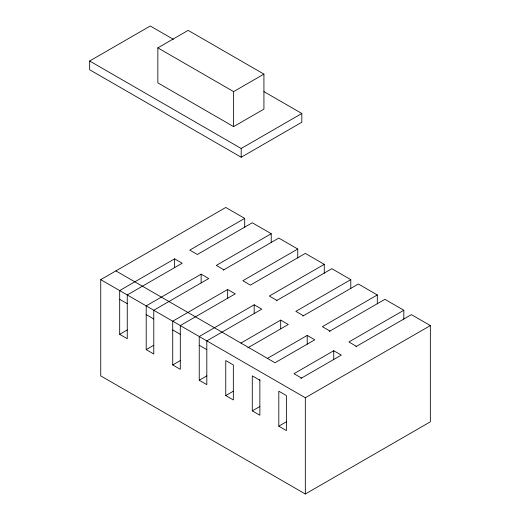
<?xml version="1.0" encoding="UTF-8"?>
<svg xmlns="http://www.w3.org/2000/svg" width="520" height="520" viewBox="0 0 520 520"><rect width="100%" height="100%" fill="white"/><g stroke="black" fill="none" stroke-linecap="round" stroke-linejoin="round"><path stroke-width="0.78" d="M263.926 91.617L301.815 113.49L301.815 122.239L241.196 157.242L89.655 69.745L89.655 60.996L150.274 26L173.42 39.364M157.846 47.873L188.156 30.374L263.926 74.12L263.926 109.116L233.617 126.62L157.846 82.868L157.846 47.873L233.617 91.617L263.926 74.12M89.655 60.996L241.196 148.493L301.815 113.49M355.856 346.71L411.404 314.639L430.346 325.572L430.346 421.818L305.325 494L100.737 375.882L100.737 279.643L225.764 207.461L244.706 218.394L244.706 227.305M174.616 258.863L119.684 290.576L119.684 334.328L127.257 338.702L127.257 294.95L182.195 263.237L174.616 258.863L174.616 267.611M244.706 218.394L189.774 250.114L197.347 254.488L252.285 222.768L271.226 233.708L271.226 242.619M201.136 274.17L146.204 305.89L146.204 349.635L153.777 354.01L153.777 310.264L208.715 278.544L201.136 274.17L201.136 282.925M271.226 233.708L216.294 265.421L223.867 269.796M223.256 270.153L278.805 238.082L297.745 249.022L297.745 257.933M119.684 334.328L127.257 329.953M227.656 289.484L172.725 321.197L172.725 364.949L180.297 369.324L180.297 325.572L235.235 293.858L227.656 289.484L227.656 298.233M297.745 249.022L242.814 280.735L250.386 285.11L305.325 253.396L324.266 264.329L324.266 273.24M146.204 349.635L153.777 345.26M254.176 304.798L199.244 336.512L199.244 380.257L206.817 384.631L206.817 340.886L261.755 309.173L254.176 304.798L254.176 313.547M324.266 264.329L269.334 296.049L276.906 300.423M276.296 300.775L331.844 268.704L350.786 279.643L350.786 288.555M172.725 364.949L180.297 360.575M240.916 343.076L280.696 320.106L288.275 324.48L247.897 347.796M350.786 279.643L295.854 311.356L303.427 315.731M302.815 316.089L358.365 284.017L377.306 294.95L377.306 303.862M199.244 380.257L206.817 375.882M267.436 358.384L307.216 335.419L314.795 339.794L275.015 362.759L115.895 270.894M377.306 294.95L322.374 326.671L329.947 331.045M329.336 331.396L384.885 299.325L403.825 310.264L403.825 319.176M225.764 395.571L233.337 399.945L233.337 364.949L225.764 360.575L225.764 395.571L233.337 391.196M300.937 378.417L341.315 355.101L333.736 350.727L293.956 373.698L301.535 378.072M403.825 310.264L348.894 341.978L356.466 346.353M259.864 380.257L252.285 375.882L252.285 410.878L259.864 406.504M100.737 279.643L305.325 397.755L430.346 325.572M278.805 426.192L286.383 430.567L286.383 395.571L278.805 391.196L278.805 426.192L286.383 421.818M119.684 299.325L127.257 303.7M146.204 314.639L153.777 319.014M172.725 329.947L180.297 334.328M199.244 345.26L206.817 349.635M252.285 410.878L259.864 415.253L259.864 379.464M333.736 350.727L333.736 359.476M307.216 335.419L307.216 344.168M305.325 397.755L305.325 494M280.696 320.106L280.696 328.855M241.196 148.493L241.196 157.242M233.617 91.617L233.617 126.62"/></g></svg>
